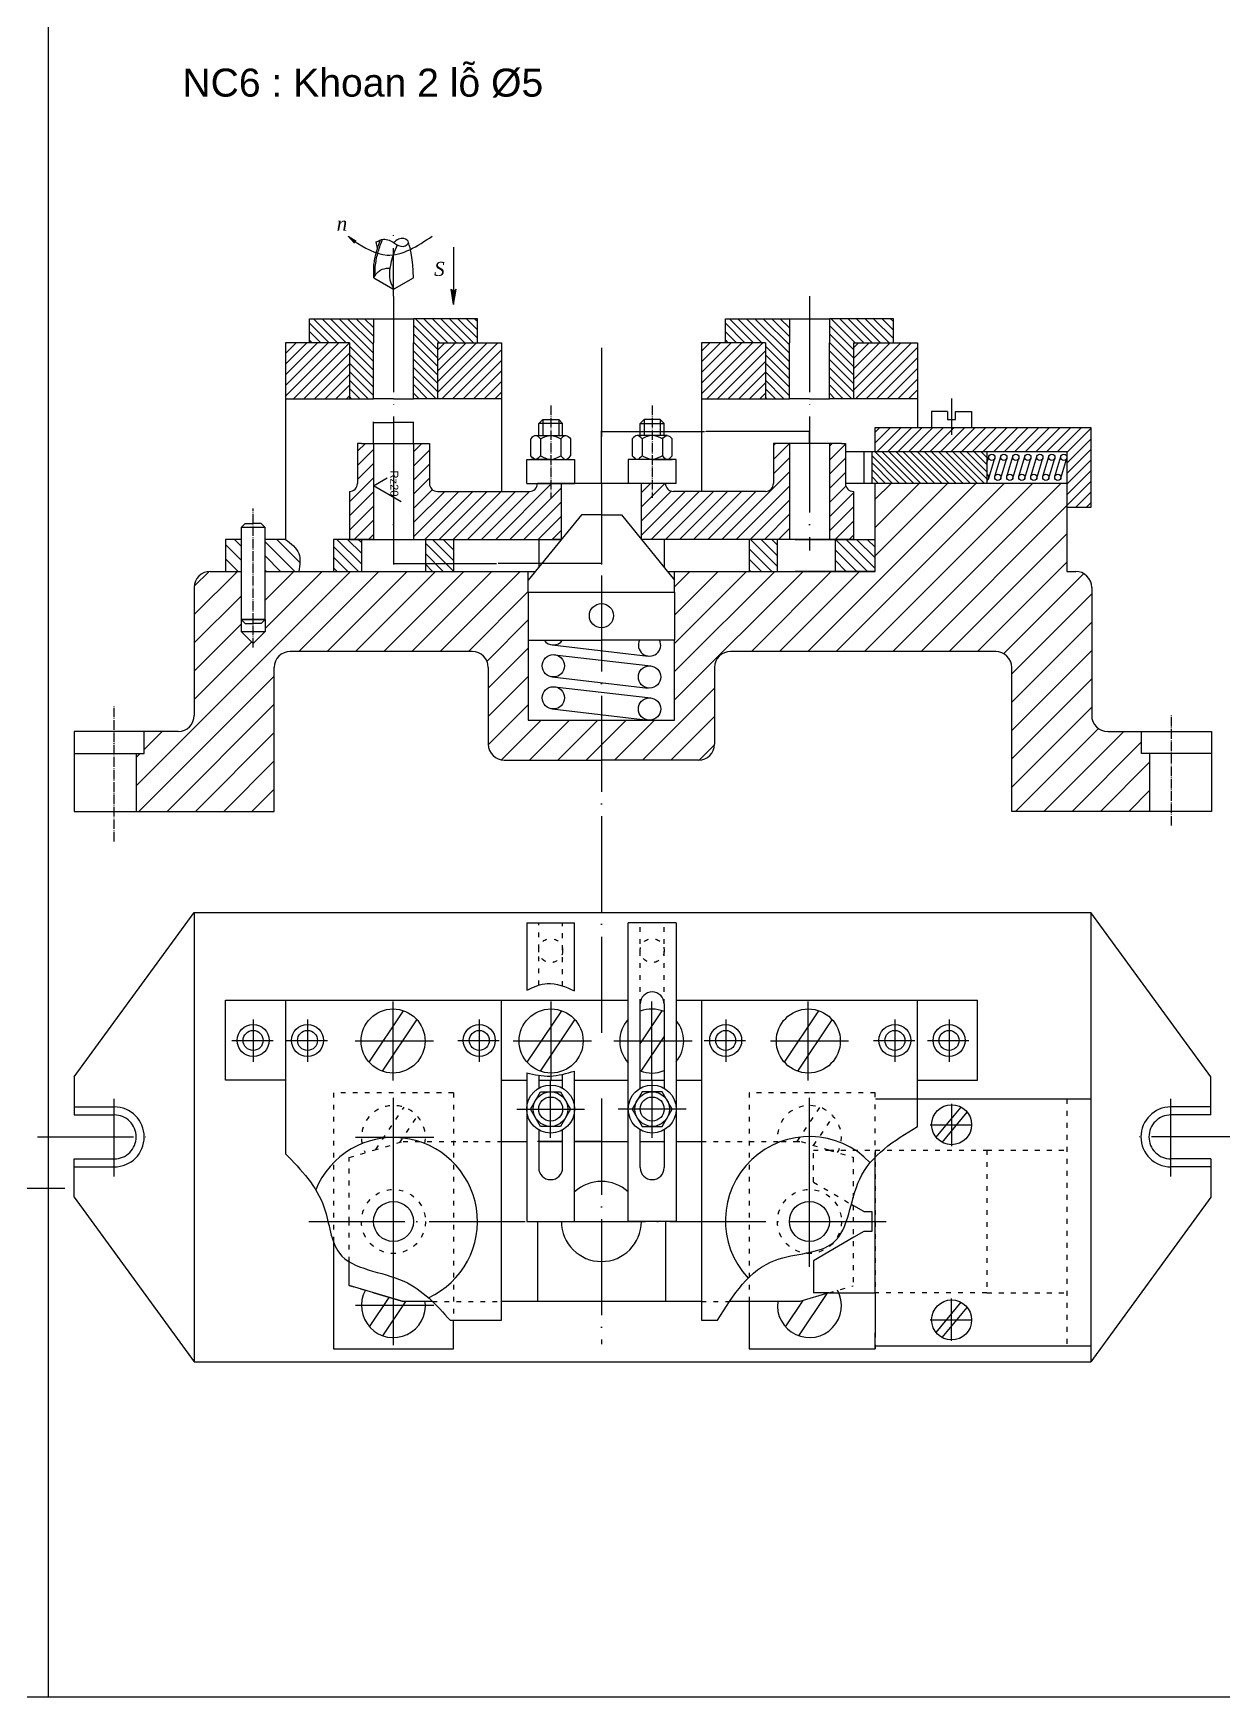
# Model space of a CAD drawing. Header units: inches. Extents: x 12 to 1202, y 8 to 849.
# Drawn here: x 306.8 to 604.4, y 7.8 to 423.6 of the extents above; entities that cross this region are included whole.
import ezdxf

# ---------------------------------------------------------------- set-up
doc = ezdxf.new("R2010")
doc.units = ezdxf.units.IN
doc.header["$MEASUREMENT"] = 0
doc.linetypes.add('ACAD_ISO03W100', pattern=[30, 12, -18])
doc.linetypes.add('ACAD_ISO04W100', pattern=[30, 24, -3, 0, -3])
for name, color, linetype in [('duong tam', 1, 'ACAD_ISO04W100'), ('gach VL', 4, 'Continuous'), ('kich thuoc', 3, 'Continuous'), ('net khuat', 2, 'ACAD_ISO03W100'), ('net manh', 5, 'Continuous')]:
    doc.layers.add(name, color=color, linetype=linetype)
doc.layers.add('net dam', color=7, linetype='Continuous', lineweight=30)
doc.styles.get("Standard").update_dxf_attribs({"font": 'arial.ttf'})
doc.dimstyles.get("Standard").update_dxf_attribs({"dimtxt": 0.18, "dimasz": 0.18, "dimexe": 0.18, "dimexo": 0.0625, "dimgap": 0.09, "dimtad": 0, "dimtih": 1, "dimtoh": 1, "dimdec": 4, "dimzin": 0, "dimdsep": 46, "dimtxsty": 'Standard', "dimcen": 0.09, "dimadec": 0, "dimazin": 0, "dimtfac": 1, "dimtdec": 4, "dimtofl": 0, "dimtmove": 0, "dimatfit": 3, "dimfxl": 1, "dimtolj": 1, "dimtzin": 0, "dimarcsym": 0})
pattern_1 = [(45, (-11890.9333, -1289.4559), (-1.32582521, 1.32582521), [])]

# ---------------------------------------------------------------- blocks, each defined once
blk = doc.blocks.new('*D25')
at = {"layer": 'Defpoints', "color": 0, "ltscale": 0.1, "transparency": 16777216}
for p in [(401.84, 326.3), (391.84, 321.07), (401.84, 321.07)]:
    blk.add_point(p, dxfattribs=at)
at = {"layer": 'kich thuoc', "color": 0, "lineweight": -2, "ltscale": 0.1, "transparency": 16777216}
for p, q in [((391.84, 321.13), (391.84, 326.48)), ((392.02, 326.3), (396.69, 326.3)), ((401.66, 326.3), (396.99, 326.3)), ((401.84, 321.13), (401.84, 326.48))]:
    blk.add_line(p, q, dxfattribs=at)
at = {"layer": 'kich thuoc', "color": 0, "ltscale": 0.1, "transparency": 16777216}
for points in [[(392.02, 326.33), (392.02, 326.27), (391.84, 326.3)], [(401.66, 326.33), (401.66, 326.27), (401.84, 326.3)]]:
    blk.add_solid(points, dxfattribs=at)
at = {"layer": 'kich thuoc', "color": 0, "ltscale": 0.1, "transparency": 16777216, "insert": (396.84, 326.3), "char_height": 0.18, "attachment_point": 5}
blk.add_mtext('\\A1;5', dxfattribs=at)
blk = doc.blocks.new('*D28')
at = {"layer": 'Defpoints', "color": 0, "ltscale": 0.1, "transparency": 16777216}
for p in [(396.84, 321.07), (448.84, 311.07), (448.84, 291.01)]:
    blk.add_point(p, dxfattribs=at)
at = {"layer": 'kich thuoc', "color": 0, "lineweight": -2, "ltscale": 0.1, "transparency": 16777216}
for p, q in [((396.84, 321), (396.84, 290.83)), ((448.84, 311), (448.84, 290.83)), ((397.02, 291.01), (422.62, 291.01)), ((448.66, 291.01), (423.06, 291.01))]:
    blk.add_line(p, q, dxfattribs=at)
at = {"layer": 'kich thuoc', "color": 0, "ltscale": 0.1, "transparency": 16777216}
for points in [[(397.02, 291.04), (397.02, 290.98), (396.84, 291.01)], [(448.66, 291.04), (448.66, 290.98), (448.84, 291.01)]]:
    blk.add_solid(points, dxfattribs=at)
at = {"layer": 'kich thuoc', "color": 0, "ltscale": 0.1, "transparency": 16777216, "insert": (422.84, 291.01), "char_height": 0.18, "attachment_point": 5}
blk.add_mtext('\\A1;26', dxfattribs=at)
blk = doc.blocks.new('*D29')
at = {"layer": 'Defpoints', "color": 0, "ltscale": 0.1, "transparency": 16777216}
for p in [(500.84, 324.04), (500.84, 321.07), (448.84, 311.07)]:
    blk.add_point(p, dxfattribs=at)
at = {"layer": 'kich thuoc', "color": 0, "lineweight": -2, "ltscale": 0.1, "transparency": 16777216}
for p, q in [((448.84, 311.13), (448.84, 324.22)), ((449.02, 324.04), (474.62, 324.04)), ((500.66, 324.04), (475.06, 324.04)), ((500.84, 321.13), (500.84, 324.22))]:
    blk.add_line(p, q, dxfattribs=at)
at = {"layer": 'kich thuoc', "color": 0, "ltscale": 0.1, "transparency": 16777216}
for points in [[(449.02, 324.07), (449.02, 324.01), (448.84, 324.04)], [(500.66, 324.07), (500.66, 324.01), (500.84, 324.04)]]:
    blk.add_solid(points, dxfattribs=at)
at = {"layer": 'kich thuoc', "color": 0, "ltscale": 0.1, "transparency": 16777216, "insert": (474.84, 324.04), "char_height": 0.18, "attachment_point": 5}
blk.add_mtext('\\A1;26', dxfattribs=at)

msp = doc.modelspace()

# ---------------------------------------------------------------- hatches: boundary and pattern name
at = {"layer": 'gach VL', "ltscale": 0.1}
h = msp.add_hatch(dxfattribs=at)
h.set_pattern_fill('ANSI31', color=256, scale=12, angle=90)
h.set_pattern_definition([(135, (-11890.9333, -1289.4559), (-1.06066017, -1.06066017), [])])
h.paths.add_polyline_path([(391.84396, 352.21917), (375.84396, 352.21917), (375.84396, 346.21917), (385.84396, 346.21917), (385.84396, 332.21917), (391.84396, 332.21917), (391.84396, 346.21917)])
h.paths.add_polyline_path([(407.84396, 346.21917), (417.84396, 346.21917), (417.84396, 352.21917), (401.84396, 352.21917), (401.84396, 346.21917), (401.84396, 332.21917), (407.84396, 332.21917)])
h.paths.add_polyline_path([(495.84396, 352.21917), (479.84396, 352.21917), (479.84396, 346.21917), (483.84396, 346.21917), (489.84396, 346.21917), (489.84396, 332.21917), (495.84396, 332.21917), (495.84396, 346.21917)])
h.paths.add_polyline_path([(521.84396, 352.21917), (505.84396, 352.21917), (505.84396, 346.21917), (505.84396, 332.21917), (511.84396, 332.21917), (511.84396, 346.21917), (521.84396, 346.21917)])
h = msp.add_hatch(dxfattribs=at)
h.set_pattern_fill('ANSI31', color=256, scale=15)
h.set_pattern_definition(pattern_1)
h.paths.add_polyline_path([(385.84396, 346.21917), (369.84396, 346.21917), (369.84396, 332.21917), (385.84396, 332.21917)])
h.paths.add_polyline_path([(423.84396, 332.21917), (423.84396, 346.21917), (407.84396, 346.21917), (407.84396, 332.21917)])
h.paths.add_polyline_path([(473.84396, 346.21917), (473.84396, 332.21917), (489.84396, 332.21917), (489.84396, 346.21917)])
h.paths.add_polyline_path([(527.84396, 346.21917), (511.84396, 346.21917), (511.84396, 332.21917), (527.84396, 332.21917)])
h = msp.add_hatch(dxfattribs=at)
h.set_pattern_fill('ANSI31', color=256, scale=15)
h.set_pattern_definition(pattern_1)
h.paths.add_polyline_path([(571.22691, 325.06524), (565.22691, 325.06524), (517.27891, 325.06524), (517.27891, 319.06524), (545.22691, 319.06524), (565.22691, 319.06524), (565.22691, 311.06524), (565.22691, 305.06524), (571.22691, 305.06524)])
h = msp.add_hatch(dxfattribs=at)
h.set_pattern_fill('ANSI31', color=256, scale=20)
h.set_pattern_definition([(45, (-11890.9333, -1289.4559), (-1.76776695, 1.76776695), [])])
h.paths.add_polyline_path([(391.84396, 321.06524), (388.84396, 321.06524), (387.84396, 321.06524), (387.84396, 311.06524, -0.414213562), (385.84396, 309.06524), (385.84396, 297.06524), (388.84396, 297.06524), (391.84396, 297.06524)])
h.paths.add_polyline_path([(438.84396, 311.06524), (432.84396, 311.06524, -0.414213562), (430.84396, 309.06524), (425.77945, 309.06524), (407.84396, 309.06524, -0.414213562), (405.84396, 311.06524), (405.84396, 321.06524), (404.84396, 321.06524), (401.84396, 321.06524), (401.84396, 297.06524), (438.84396, 297.06524)])
h.paths.add_polyline_path([(495.84396, 321.06524), (492.84396, 321.06524), (491.84396, 321.06524), (491.84396, 311.06524, -0.414213562), (489.84396, 309.06524), (471.90846, 309.06524), (466.84396, 309.06524, -0.414213562), (464.84396, 311.06524), (458.84396, 311.06524), (458.84396, 297.06524), (460.84396, 297.06524), (471.90846, 297.06524), (495.84396, 297.06524)])
h.paths.add_polyline_path([(511.84396, 309.06524, -0.414213562), (509.84396, 311.06524), (509.84396, 321.06524), (508.84396, 321.06524), (505.84396, 321.06524), (505.84396, 297.06524), (511.84396, 297.06524)])
h = msp.add_hatch(dxfattribs=at)
h.set_pattern_fill('ANSI31', color=256, scale=10, angle=90)
h.set_pattern_definition([(135, (-11890.9333, -1289.4559), (-0.88388348, -0.88388348), [])])
h.paths.add_polyline_path([(545.22691, 319.06524), (516.41033, 319.06524), (516.41033, 311.06524), (545.22691, 311.06524)])
h = msp.add_hatch(dxfattribs=at)
h.set_pattern_fill('ANSI31', color=256, scale=40)
h.set_pattern_definition([(45, (-11890.9333, -1289.456), (-3.535534, 3.535534), [])])
edge = h.paths.add_edge_path()
edge.add_arc((567.41633, 285.06524), 4, 0, 90)
edge.add_line((567.41633, 289.06524), (565.22691, 289.06524))
edge.add_line((565.22691, 289.06524), (565.22691, 311.06524))
edge.add_line((565.22691, 311.06524), (545.22691, 311.06524))
edge.add_line((545.22691, 311.06524), (517.27891, 311.06524))
edge.add_line((517.27891, 311.06524), (517.27891, 289.06524))
edge.add_line((517.27891, 289.06524), (467.12918, 289.06524))
edge.add_line((467.12918, 289.06524), (467.12918, 283.88571))
edge.add_line((467.12918, 283.88571), (467.12918, 271.88571))
edge.add_line((467.12918, 271.88571), (467.12918, 251.88571))
edge.add_line((467.12918, 251.88571), (448.84396, 251.88571))
edge.add_line((448.84396, 251.88571), (448.84396, 241.88571))
edge.add_line((448.84396, 241.88571), (473.12918, 241.88571))
edge.add_arc((473.12918, 245.88571), 4, 270, 360)
edge.add_line((477.12918, 245.88571), (477.12918, 251.88571))
edge.add_line((477.12918, 251.88571), (477.12918, 265.06524))
edge.add_arc((481.12918, 265.06524), 4, 90, 180, ccw=False)
edge.add_line((481.12918, 269.06524), (547.41633, 269.06524))
edge.add_arc((547.41633, 265.06524), 4, 0, 90, ccw=False)
edge.add_line((551.41633, 265.06524), (551.41633, 229.06524))
edge.add_line((551.41633, 229.06524), (585.91633, 229.06524))
edge.add_line((585.91633, 229.06524), (585.91633, 243.56524))
edge.add_line((585.91633, 243.56524), (583.91633, 243.56524))
edge.add_line((583.91633, 243.56524), (583.91633, 249.06524))
edge.add_line((583.91633, 249.06524), (575.41633, 249.06524))
edge.add_arc((575.41633, 253.06524), 4, 180, 270, ccw=False)
edge.add_line((571.41633, 253.06524), (571.41633, 285.06524))
edge = h.paths.add_edge_path()
edge.add_line((361.7521, 271.02054), (358.7521, 274.02054))
edge.add_line((358.7521, 274.02054), (358.7521, 289.06524))
edge.add_line((358.7521, 289.06524), (351.03338, 289.06524))
edge.add_arc((351.03338, 285.06524), 4, 90, 180)
edge.add_line((347.03338, 285.06524), (347.03338, 253.06524))
edge.add_arc((343.03338, 253.06524), 4, -90, 0, ccw=False)
edge.add_line((343.03338, 249.06524), (334.53338, 249.06524))
edge.add_line((334.53338, 249.06524), (334.53338, 243.56524))
edge.add_line((334.53338, 243.56524), (332.53338, 243.56524))
edge.add_line((332.53338, 243.56524), (332.53338, 229.06524))
edge.add_line((332.53338, 229.06524), (367.03338, 229.06524))
edge.add_line((367.03338, 229.06524), (367.03338, 265.06524))
edge.add_arc((371.03338, 265.06524), 4, 90, 180, ccw=False)
edge.add_line((371.03338, 269.06524), (416.55873, 269.06524))
edge.add_arc((416.55873, 265.06524), 4, 0, 90, ccw=False)
edge.add_line((420.55873, 265.06524), (420.55873, 251.88571))
edge.add_line((420.55873, 251.88571), (420.55873, 245.88571))
edge.add_arc((424.55873, 245.88571), 4, 180, 270)
edge.add_line((424.55873, 241.88571), (448.84396, 241.88571))
edge.add_line((448.84396, 241.88571), (448.84396, 251.88571))
edge.add_line((448.84396, 251.88571), (430.55873, 251.88571))
edge.add_line((430.55873, 251.88571), (430.55873, 271.88571))
edge.add_line((430.55873, 271.88571), (430.55873, 283.88571))
edge.add_line((430.55873, 283.88571), (430.55873, 289.06524))
edge.add_line((430.55873, 289.06524), (364.7521, 289.06524))
edge.add_line((364.7521, 289.06524), (364.7521, 274.02054))
edge.add_line((364.7521, 274.02054), (361.7521, 271.02054))
h = msp.add_hatch(dxfattribs=at)
h.set_pattern_fill('ANSI31', color=256, scale=20, angle=90)
h.set_pattern_definition([(135, (-11890.9333, -1289.4559), (-1.76776695, -1.76776695), [])])
h.paths.add_polyline_path([(358.7521, 297.06524), (354.84396, 297.06524), (354.84396, 289.06524), (358.7521, 289.06524)])
edge = h.paths.add_edge_path()
edge.add_spline(control_points=[(373.17138, 289.06524), (373.41752, 290.65573), (373.93002, 293.96725), (371.24131, 296.00579), (369.84396, 297.06524)], knot_values=[0, 0, 0, 0, 4.477797918, 9.323171435, 9.323171435, 9.323171435, 9.323171435], degree=3, periodic=0)
edge.add_line((369.84396, 297.06524), (364.7521, 297.06524))
edge.add_line((364.7521, 297.06524), (364.7521, 289.06524))
edge.add_line((364.7521, 289.06524), (373.17138, 289.06524))
h = msp.add_hatch(dxfattribs=at)
h.set_pattern_fill('ANSI31', color=256, scale=15, angle=90)
h.set_pattern_definition([(135, (-11890.9333, -1289.4559), (-1.32582521, -1.32582521), [])])
h.paths.add_polyline_path([(388.84396, 297.06524), (381.84396, 297.06524), (381.84396, 289.06524), (388.84396, 289.06524)])
h.paths.add_polyline_path([(411.84396, 297.06524), (404.84396, 297.06524), (404.84396, 289.06524), (411.84396, 289.06524)])
h.paths.add_polyline_path([(492.81484, 297.06524), (485.81484, 297.06524), (485.81484, 289.06524), (492.81484, 289.06524)])
h.paths.add_polyline_path([(517.27891, 297.06524), (507.27891, 297.06524), (507.27891, 289.06524), (517.27891, 289.06524)])
at = {"layer": 'net dam'}
h = msp.add_hatch(color=256, dxfattribs=at)
h.paths.add_polyline_path([(385.53241, 372.86542), (385.68974, 372.68431, 0.066389617), (386.96535, 371.60113), (387.51715, 371.64799)])
h.paths.add_polyline_path([(385.68974, 372.68431), (387.06298, 371.10354), (386.96535, 371.60113, -0.066389617)])
h = msp.add_hatch(color=256, dxfattribs=at)
h.paths.add_polyline_path([(411.89457, 358.86866), (412.52284, 359.58415), (411.89457, 355.81843)])
h.paths.add_polyline_path([(411.89457, 355.81843), (411.26629, 359.58415), (411.89457, 358.86866)])

# ---------------------------------------------------------------- linework, layer by layer
at = {"layer": 'duong tam', "ltscale": 0.5}
msp.add_line((396.84396, 357.87472), (396.84396, 373.10345), dxfattribs=at)
at = {"layer": 'duong tam'}
for p, q in [((396.84396, 357.87472), (396.84396, 330.18891)), ((500.84396, 357.87472), (500.84396, 330.18891)), ((448.84396, 344.96841), (448.84396, 322.76055)), ((536.33622, 332.25784), (536.33622, 323.17439)), ((396.84396, 327.75238), (396.84396, 294.31518)), ((500.84396, 327.75238), (500.84396, 294.31518)), ((448.84396, 288.06254), (448.84396, 173.0662)), ((396.74227, 161.81852), (396.74227, 181.59615)), ((436.26007, 161.81852), (436.26007, 181.59615)), ((461.4076, 161.80015), (461.4076, 181.57778)), ((500.57249, 161.81852), (500.57249, 181.59615)), ((361.7521, 177.0303), (361.7521, 166.4727)), ((375.35551, 177.0303), (375.35551, 166.4727)), ((418.30594, 177.0303), (418.30594, 166.4727)), ((479.90411, 177.0303), (479.90411, 166.4727)), ((522.21736, 177.0303), (522.21736, 166.4727)), ((535.75757, 177.0303), (535.75757, 166.4727)), ((356.40279, 171.83553), (366.73367, 171.83553)), ((370.0062, 171.83553), (380.33709, 171.83553)), ((406.82127, 171.68896), (387.24937, 171.68896)), ((412.95663, 171.83553), (423.28751, 171.83553)), ((446.33906, 171.68896), (426.76717, 171.68896)), ((471.48659, 171.67059), (451.91469, 171.67059)), ((474.55479, 171.83553), (484.88568, 171.83553)), ((510.65148, 171.68896), (491.07959, 171.68896)), ((516.86805, 171.83553), (527.19893, 171.83553)), ((530.40825, 171.83553), (540.73914, 171.83553)), ((436.13131, 147.50685), (436.13131, 161.63311)), ((461.5566, 147.50685), (461.5566, 161.63311)), ((327.02463, 137.82035), (327.02463, 157.21872)), ((396.84396, 137.69172), (396.84396, 157.46936)), ((427.66511, 154.68511), (444.63238, 154.68511)), ((448.84396, 157.27785), (448.84396, 95.88323)), ((470.0228, 154.68511), (453.05554, 154.68511)), ((500.84396, 137.69172), (500.84396, 157.46936)), ((536.40127, 155.96434), (536.40127, 145.40674)), ((591.23566, 137.82035), (591.23566, 157.21872)), ((531.05195, 150.76957), (541.38284, 150.76957)), ((307.86882, 147.71285), (337.66464, 147.71285)), ((406.92295, 147.56217), (387.35105, 147.56217)), ((610.39147, 147.71285), (580.59565, 147.71285)), ((396.84396, 115.23656), (396.84396, 138.34321)), ((500.84396, 115.23656), (500.84396, 138.34321)), ((314.66703, 134.85098), (284.87121, 134.85098)), ((375.65962, 126.58054), (520.63925, 126.58054)), ((396.84396, 95.69172), (396.84396, 115.46936)), ((406.92295, 105.56217), (387.35105, 105.56217)), ((536.40127, 96.77804), (536.40127, 107.33565)), ((531.05195, 101.97282), (541.38284, 101.97282))]:
    msp.add_line(p, q, dxfattribs=at)
at = {"layer": 'duong tam', "ltscale": 0.1}
for p, q in [((436.14874, 330.51637), (436.14874, 307.43208)), ((461.53917, 330.51637), (461.53917, 307.43208)), ((361.7521, 270.02232), (361.7521, 304.81363)), ((327.03338, 221.59257), (327.03338, 255.55392)), ((591.41633, 225.51811), (591.41633, 253.37529))]:
    msp.add_line(p, q, dxfattribs=at)
at = {"layer": 'gach VL', "ltscale": 0.1}
msp.add_spline([(369.84396, 297.06524), (373.17138, 293.54304), (373.17138, 289.06524)], degree=3, dxfattribs=at)
at = {"layer": 'kich thuoc'}
for p, q in [((391.84396, 310.43236), (395.30806, 312.43236)), ((398.77216, 306.43236), (391.84396, 310.43236))]:
    msp.add_line(p, q, dxfattribs=at)
at = {"layer": 'net dam'}
for p, q in [((310.49895, 848.7895), (310.49895, 7.7895)), ((385.53241, 372.86542), (387.51715, 371.64799)), ((387.06298, 371.10354), (385.53241, 372.86542)), ((411.89457, 370.12818), (411.89457, 355.81843)), ((391.90665, 362.42849), (396.69978, 359.68472)), ((396.98813, 359.68472), (401.81857, 362.44619)), ((411.89457, 355.81843), (411.26629, 359.58415)), ((411.26629, 359.58415), (411.89457, 358.86866)), ((411.89457, 355.81843), (412.52284, 359.58415)), ((412.52284, 359.58415), (411.89457, 358.86866)), ((375.84396, 346.21917), (375.84396, 352.21917)), ((375.84396, 352.21917), (391.84396, 352.21917)), ((391.84396, 352.21917), (391.84396, 346.21917)), ((391.84396, 352.21917), (401.84396, 352.21917)), ((417.84396, 352.21917), (401.84396, 352.21917)), ((401.84396, 352.21917), (401.84396, 346.21917)), ((417.84396, 346.21917), (417.84396, 352.21917)), ((479.84396, 346.21917), (479.84396, 352.21917)), ((479.84396, 352.21917), (495.84396, 352.21917)), ((495.84396, 352.21917), (495.84396, 346.21917)), ((495.84396, 352.21917), (505.84396, 352.21917)), ((521.84396, 352.21917), (505.84396, 352.21917)), ((505.84396, 352.21917), (505.84396, 346.21917)), ((521.84396, 346.21917), (521.84396, 352.21917)), ((385.84396, 346.21917), (369.84396, 346.21917)), ((369.84396, 346.21917), (369.84396, 332.21917)), ((379.84396, 346.21917), (375.84396, 346.21917)), ((385.84396, 346.21917), (385.84396, 332.21917)), ((391.84396, 332.21917), (391.84396, 346.21917)), ((401.84396, 332.21917), (401.84396, 346.21917)), ((407.84396, 346.21917), (407.84396, 332.21917)), ((407.84396, 346.21917), (423.84396, 346.21917)), ((413.84396, 346.21917), (417.84396, 346.21917)), ((423.84396, 346.21917), (423.84396, 332.21917)), ((489.84396, 346.21917), (473.84396, 346.21917)), ((473.84396, 346.21917), (473.84396, 332.21917)), ((483.84396, 346.21917), (479.84396, 346.21917)), ((489.84396, 346.21917), (489.84396, 332.21917)), ((495.84396, 332.21917), (495.84396, 346.21917)), ((505.84396, 332.21917), (505.84396, 346.21917)), ((511.84396, 346.21917), (511.84396, 332.21917)), ((511.84396, 346.21917), (527.84396, 346.21917)), ((517.84396, 346.21917), (521.84396, 346.21917)), ((527.84396, 346.21917), (527.84396, 332.21917)), ((369.84396, 332.21917), (385.84396, 332.21917)), ((369.84396, 332.21917), (369.84396, 297.06524)), ((385.84396, 332.21917), (391.84396, 332.21917)), ((396.84396, 332.21917), (391.84396, 332.21917)), ((396.84396, 332.21917), (401.84396, 332.21917)), ((407.84396, 332.21917), (401.84396, 332.21917)), ((423.84396, 332.21917), (407.84396, 332.21917)), ((423.84396, 332.21917), (423.84396, 309.06524)), ((473.84396, 332.21917), (489.84396, 332.21917)), ((473.84396, 332.21917), (473.84396, 309.06524)), ((489.84396, 332.21917), (495.84396, 332.21917)), ((500.84396, 332.21917), (495.84396, 332.21917)), ((500.84396, 332.21917), (505.84396, 332.21917)), ((511.84396, 332.21917), (505.84396, 332.21917)), ((527.84396, 332.21917), (511.84396, 332.21917)), ((527.84396, 332.21917), (527.84396, 325.06524)), ((535.33622, 329.06524), (531.33622, 329.06524)), ((531.33622, 329.06524), (531.33622, 325.06524)), ((535.33622, 329.06524), (535.33622, 327.06524)), ((537.33622, 329.06524), (541.33622, 329.06524)), ((537.33622, 327.06524), (537.33622, 329.06524)), ((541.33622, 329.06524), (541.33622, 325.06524)), ((434.14874, 326.99692), (433.14874, 325.99692)), ((439.14874, 325.99692), (433.14874, 325.99692)), ((433.14874, 323.06524), (433.14874, 325.99692)), ((434.14874, 326.99692), (438.14874, 326.99692)), ((438.14874, 326.99692), (439.14874, 325.99692)), ((439.14874, 323.06524), (439.14874, 325.99692)), ((459.53917, 326.99692), (458.53917, 325.99692)), ((458.53917, 323.06524), (458.53917, 325.99692)), ((458.53917, 325.99692), (464.53917, 325.99692)), ((463.53917, 326.99692), (459.53917, 326.99692)), ((463.53917, 326.99692), (464.53917, 325.99692)), ((464.53917, 323.06524), (464.53917, 325.99692)), ((517.27891, 319.06524), (517.27891, 325.06524)), ((517.27891, 325.06524), (565.22691, 325.06524)), ((535.33622, 327.06524), (537.33622, 327.06524)), ((565.22691, 325.06524), (571.22691, 325.06524)), ((571.22691, 325.06524), (571.22691, 305.06524)), ((387.84396, 321.06524), (387.84396, 311.06524)), ((388.84396, 321.06524), (387.84396, 321.06524)), ((388.84396, 321.06524), (404.84396, 321.06524)), ((391.84396, 321.06524), (391.84396, 297.06524)), ((401.84396, 321.06524), (401.84396, 297.06524)), ((404.84396, 321.06524), (405.84396, 321.06524)), ((405.84396, 321.06524), (405.84396, 311.06524)), ((431.14874, 317.95648), (431.14874, 322.17401)), ((432.37311, 323.06524), (439.92437, 323.06524)), ((433.59748, 322.17401), (433.59748, 317.95648)), ((438.7, 323.06524), (439.92437, 323.06524)), ((438.7, 322.17401), (438.7, 317.95648)), ((441.14874, 322.17401), (441.14874, 317.95648)), ((456.53917, 322.17401), (456.53917, 317.95648)), ((465.3148, 323.06524), (457.76354, 323.06524)), ((458.98791, 323.06524), (457.76354, 323.06524)), ((458.98791, 322.17401), (458.98791, 317.95648)), ((464.09043, 322.17401), (464.09043, 317.95648)), ((466.53917, 317.95648), (466.53917, 322.17401)), ((491.84396, 321.06524), (491.84396, 311.06524)), ((492.84396, 321.06524), (491.84396, 321.06524)), ((508.84396, 321.06524), (492.84396, 321.06524)), ((495.84396, 321.06524), (495.84396, 297.06524)), ((505.84396, 321.06524), (505.84396, 297.06524)), ((508.84396, 321.06524), (509.84396, 321.06524)), ((509.84396, 321.06524), (509.84396, 311.06524)), ((430.14874, 311.06524), (430.14874, 317.06524)), ((430.14874, 317.06524), (442.14874, 317.06524)), ((436.14874, 317.06524), (431.14874, 317.06524)), ((442.14874, 317.06524), (442.14874, 311.06524)), ((467.53917, 317.06524), (455.53917, 317.06524)), ((455.53917, 317.06524), (455.53917, 311.06524)), ((461.53917, 317.06524), (466.53917, 317.06524)), ((467.53917, 311.06524), (467.53917, 317.06524)), ((509.84396, 319.06524), (545.22691, 319.06524)), ((514.41033, 319.06524), (514.41033, 311.06524)), ((516.41033, 319.06524), (516.41033, 311.06524)), ((545.22691, 319.06524), (545.22691, 311.06524)), ((545.22691, 319.06524), (565.22691, 319.06524)), ((545.22691, 316.21148), (545.70026, 317.78931)), ((545.69402, 312.34118), (547.19402, 317.34118)), ((547.20026, 312.78931), (548.70026, 317.78931)), ((548.69402, 312.34118), (550.19402, 317.34118)), ((550.20026, 312.78931), (551.70026, 317.78931)), ((551.69402, 312.34118), (553.19402, 317.34118)), ((553.20026, 312.78931), (554.70026, 317.78931)), ((554.69402, 312.34118), (556.19402, 317.34118)), ((556.20026, 312.78931), (557.70026, 317.78931)), ((557.69402, 312.34118), (559.19402, 317.34118)), ((559.20026, 312.78931), (560.70026, 317.78931)), ((560.69402, 312.34118), (562.19402, 317.34118)), ((562.20026, 312.78931), (563.70026, 317.78931)), ((563.69402, 312.34118), (565.19402, 317.34118)), ((565.22691, 319.06524), (565.22691, 311.06524)), ((385.84396, 309.06524), (385.84396, 297.06524)), ((407.84396, 309.06524), (425.77945, 309.06524)), ((425.77945, 309.06524), (430.84396, 309.06524)), ((464.84396, 311.06524), (432.84396, 311.06524)), ((438.84396, 297.06524), (438.84396, 311.06524)), ((458.84396, 297.06524), (458.84396, 311.06524)), ((471.90846, 309.06524), (466.84396, 309.06524)), ((489.84396, 309.06524), (471.90846, 309.06524)), ((545.22691, 311.06524), (509.84396, 311.06524)), ((511.84396, 309.06524), (511.84396, 297.06524)), ((517.27891, 289.06524), (517.27891, 311.06524)), ((565.22691, 311.06524), (545.22691, 311.06524)), ((565.22691, 311.06524), (565.22691, 289.06524)), ((571.22691, 305.06524), (565.22691, 305.06524)), ((443.84396, 303.20843), (430.55873, 286.88571)), ((448.84396, 303.20843), (443.84396, 303.20843)), ((448.84396, 303.20843), (453.84396, 303.20843)), ((453.84396, 303.20843), (467.12918, 286.88571)), ((358.7521, 297.06524), (354.84396, 297.06524)), ((354.84396, 297.06524), (354.84396, 289.06524)), ((369.84396, 297.06524), (364.7521, 297.06524)), ((385.84396, 297.06524), (381.84396, 297.06524)), ((388.84396, 297.06524), (381.84396, 297.06524)), ((381.84396, 297.06524), (381.84396, 289.06524)), ((385.84396, 297.06524), (438.84396, 297.06524)), ((391.84396, 297.06524), (388.84396, 297.06524)), ((388.84396, 297.06524), (388.84396, 289.06524)), ((404.84396, 297.06524), (404.84396, 289.06524)), ((411.84396, 297.06524), (411.84396, 289.06524)), ((438.84396, 297.06524), (436.84396, 297.06524)), ((460.84396, 297.06524), (458.84396, 297.06524)), ((471.90846, 297.06524), (460.84396, 297.06524)), ((511.84396, 297.06524), (471.90846, 297.06524)), ((485.81484, 297.06524), (485.81484, 289.06524)), ((492.81484, 297.06524), (492.81484, 289.06524)), ((497.27891, 297.06524), (517.27891, 297.06524)), ((507.27891, 297.06524), (507.27891, 289.06524)), ((351.03338, 289.06524), (358.7521, 289.06524)), ((352.461, 289.06524), (358.7521, 289.06524)), ((364.7521, 289.06524), (382.461, 289.06524)), ((364.7521, 289.06524), (432.33267, 289.06524)), ((382.461, 289.06524), (402.461, 289.06524)), ((402.461, 289.06524), (432.33267, 289.06524)), ((430.55873, 283.88571), (430.55873, 289.06524)), ((465.35524, 289.06524), (497.27891, 289.06524)), ((465.35524, 289.06524), (517.27891, 289.06524)), ((467.12918, 283.88571), (467.12918, 289.06524)), ((517.27891, 289.06524), (497.27891, 289.06524)), ((565.22691, 289.06524), (567.41633, 289.06524)), ((347.03338, 285.06524), (347.03338, 253.06524)), ((430.55873, 283.88571), (430.55873, 271.88571)), ((430.55873, 283.88571), (467.12918, 283.88571)), ((467.12918, 283.88571), (467.12918, 271.88571)), ((571.41633, 285.06524), (571.41633, 253.06524)), ((430.55873, 271.88571), (448.84396, 271.88571)), ((430.55873, 271.88571), (430.55873, 251.88571)), ((467.12918, 271.88571), (448.84396, 271.88571)), ((467.12918, 251.88571), (467.12918, 271.88571)), ((416.55873, 269.06524), (371.03338, 269.06524)), ((547.41633, 269.06524), (481.12918, 269.06524)), ((367.03338, 229.06524), (367.03338, 265.06524)), ((420.55873, 265.06524), (420.55873, 251.88571)), ((477.12918, 265.06524), (477.12918, 251.88571)), ((551.41633, 229.06524), (551.41633, 265.06524)), ((420.55873, 251.88571), (420.55873, 245.88571)), ((430.55873, 251.88571), (467.12918, 251.88571)), ((477.12918, 251.88571), (477.12918, 245.88571)), ((343.03338, 249.06524), (317.03338, 249.06524)), ((317.03338, 249.06524), (317.03338, 229.06524)), ((334.53338, 243.56524), (334.53338, 249.06524)), ((575.41633, 249.06524), (601.41633, 249.06524)), ((583.91633, 243.56524), (583.91633, 249.06524)), ((601.41633, 249.06524), (601.41633, 229.06524)), ((317.03338, 243.56524), (327.03338, 243.56524)), ((327.03338, 243.56524), (334.53338, 243.56524)), ((332.53338, 243.56524), (332.53338, 229.06524)), ((424.55873, 241.88571), (448.84396, 241.88571)), ((473.12918, 241.88571), (448.84396, 241.88571)), ((591.41633, 243.56524), (583.91633, 243.56524)), ((585.91633, 243.56524), (585.91633, 229.06524)), ((601.41633, 243.56524), (591.41633, 243.56524)), ((317.03338, 229.06524), (367.03338, 229.06524)), ((601.41633, 229.06524), (551.41633, 229.06524)), ((317.03338, 162.71285), (347.03338, 203.83279)), ((601.22691, 162.71285), (571.22691, 203.83279)), ((430.14874, 201.20667), (430.14874, 184.36506)), ((442.14874, 184.20977), (442.14874, 201.20667)), ((455.53917, 126.58054), (455.53917, 201.20667)), ((467.53917, 201.20667), (467.53917, 126.58054)), ((354.84396, 181.89888), (430.14874, 181.89888)), ((354.84396, 161.89888), (354.84396, 181.89888)), ((369.84396, 181.89888), (369.84396, 161.89888)), ((390.77084, 166.36525), (399.38994, 179.23813)), ((423.84396, 161.89888), (423.84396, 181.89888)), ((430.28864, 166.36525), (438.90774, 179.23813)), ((442.14874, 181.89888), (455.53917, 181.89888)), ((458.53917, 159.88127), (458.53917, 180.94273)), ((458.53917, 170.9813), (464.05527, 179.21975)), ((464.53917, 180.94273), (464.53917, 159.88127)), ((467.53917, 181.89888), (542.84396, 181.89888)), ((473.84396, 181.89888), (473.84396, 161.89888)), ((494.60106, 166.36525), (503.22016, 179.23813)), ((527.84396, 161.89888), (527.84396, 181.89888)), ((542.84396, 161.89888), (542.84396, 181.89888)), ((394.0946, 164.1398), (402.71371, 177.01268)), ((433.6124, 164.1398), (442.2315, 177.01268)), ((497.92482, 164.1398), (506.54393, 177.01268)), ((458.75993, 164.12143), (464.53917, 172.7529)), ((455.43616, 166.34687), (455.53917, 166.50072)), ((317.03338, 162.80945), (317.03338, 153.21285)), ((430.14874, 163.71176), (430.14874, 126.58054)), ((433.14874, 163.13961), (433.14874, 159.88127)), ((439.14874, 159.88127), (439.14874, 163.3722)), ((442.14874, 126.58054), (442.14874, 164.1677)), ((601.22691, 153.21285), (601.22691, 162.71285)), ((369.84396, 161.89888), (354.84396, 161.89888)), ((369.84396, 161.89888), (369.84396, 143.52173)), ((423.84396, 101.89888), (423.84396, 161.89888)), ((423.84396, 161.89888), (430.14874, 161.89888)), ((433.14874, 161.89888), (439.14874, 161.89888)), ((442.14874, 161.89888), (455.53917, 161.89888)), ((458.53917, 161.89888), (464.53917, 161.89888)), ((467.53917, 161.89888), (473.84396, 161.89888)), ((473.84396, 161.89888), (473.84396, 101.89888)), ((527.84396, 150.3331), (527.84396, 161.89888)), ((527.84396, 161.89888), (542.84396, 161.89888)), ((317.03338, 155.21285), (327.03338, 155.21285)), ((517.34396, 157.20939), (551.84396, 157.20939)), ((532.51184, 147.62755), (538.74813, 155.18458)), ((534.05441, 146.35457), (540.2907, 153.9116)), ((551.84396, 157.20939), (571.22691, 157.20939)), ((571.22691, 157.20939), (571.22691, 95.533)), ((601.22691, 155.21285), (591.22691, 155.21285)), ((601.22691, 153.21285), (601.22691, 155.21285)), ((317.03338, 153.21285), (327.03338, 153.21285)), ((601.22691, 153.21285), (591.22691, 153.21285)), ((423.84396, 146.58054), (430.14874, 146.58054)), ((439.14874, 146.58054), (432.84396, 146.58054)), ((433.14874, 149.48896), (433.14874, 140.03403)), ((433.14874, 146.58054), (439.14874, 146.58054)), ((439.14874, 140.03403), (439.14874, 149.48896)), ((442.14874, 146.58054), (455.53917, 146.58054)), ((448.84396, 146.58054), (442.14874, 146.58054)), ((458.53917, 140.03403), (458.53917, 149.48896)), ((458.53917, 146.58054), (464.53917, 146.58054)), ((464.53917, 149.48896), (464.53917, 140.03403)), ((467.53917, 146.58054), (473.84396, 146.58054)), ((317.03338, 132.71285), (317.03338, 142.21285)), ((317.03338, 142.21285), (327.03338, 142.21285)), ((601.22691, 142.21285), (591.22691, 142.21285)), ((601.22691, 142.21285), (601.22691, 132.61624)), ((317.03338, 140.21285), (327.03338, 140.21285)), ((601.22691, 140.21285), (591.22691, 140.21285)), ((317.03338, 132.61624), (317.03338, 133.27894)), ((317.03338, 132.61624), (347.03338, 91.4963)), ((511.32913, 130.87982), (511.93848, 130.52399)), ((514.41033, 129.08054), (511.93848, 130.52399)), ((514.41033, 129.08054), (516.41033, 129.08054)), ((516.41033, 129.08054), (516.41033, 124.08054)), ((601.22691, 132.61624), (571.22691, 91.4963)), ((430.14874, 126.58054), (442.14874, 126.58054)), ((432.84396, 126.58054), (432.84396, 106.58054)), ((467.53917, 126.58054), (455.53917, 126.58054)), ((464.84396, 126.58054), (464.84396, 106.58054)), ((511.93848, 122.63709), (501.84396, 116.74234)), ((514.41033, 124.08054), (511.93848, 122.63709)), ((516.41033, 124.08054), (514.41033, 124.08054)), ((385.74943, 110.58054), (385.74943, 116.53245)), ((501.84396, 116.74234), (501.84396, 108.74234)), ((399.25321, 106.58054), (385.74943, 110.58054)), ((391.95509, 108.74234), (399.25321, 106.58054)), ((505.73282, 108.74234), (498.4347, 106.58054)), ((505.73282, 108.74234), (501.84396, 108.74234)), ((505.73282, 108.74234), (517.27891, 108.74234)), ((517.27891, 108.74234), (517.27891, 102.74234)), ((517.27891, 108.74234), (517.27891, 98.74234)), ((404.77887, 106.58054), (399.25321, 106.58054)), ((406.58648, 106.58054), (399.25321, 106.58054)), ((473.84396, 106.58054), (423.84396, 106.58054)), ((498.4347, 106.58054), (480.86105, 106.58054)), ((532.51184, 98.83079), (538.74813, 106.38782)), ((534.05441, 97.55781), (540.2907, 105.11484)), ((396.79809, 101.89888), (396.84396, 101.89888)), ((411.00675, 101.89888), (423.84396, 101.89888)), ((473.84396, 101.89888), (477.86948, 101.89888)), ((381.84396, 94.73999), (411.84396, 94.73999)), ((517.27891, 95.533), (551.84396, 95.533)), ((551.84396, 95.533), (571.22691, 95.533)), ((310.49895, 7.7895), (1202.24895, 7.7895))]:
    msp.add_line(p, q, dxfattribs=at)
at = {"layer": 'net dam', "ltscale": 0.5}
msp.add_line((396.69978, 359.68472), (396.98813, 359.68472), dxfattribs=at)
at = {"layer": 'net dam', "ltscale": 0.1}
for p, q in [((430.14874, 311.06524), (442.14874, 311.06524)), ((467.53917, 311.06524), (455.53917, 311.06524)), ((359.7521, 301.06524), (358.7521, 300.06524)), ((358.7521, 300.06524), (358.7521, 297.06524)), ((364.7521, 300.06524), (358.7521, 300.06524)), ((359.7521, 301.06524), (361.7521, 301.06524)), ((363.7521, 301.06524), (361.7521, 301.06524)), ((363.7521, 301.06524), (364.7521, 300.06524)), ((364.7521, 277.06524), (364.7521, 300.06524)), ((358.7521, 297.06524), (358.7521, 277.06524)), ((433.14874, 297.06524), (433.14874, 290.0679)), ((464.53917, 297.06524), (464.53917, 290.0679)), ((358.7521, 277.06524), (364.7521, 277.06524)), ((364.7521, 277.06524), (358.7521, 277.06524)), ((358.7521, 277.06524), (359.7521, 276.06524)), ((358.7521, 277.06524), (358.7521, 274.02054)), ((359.7521, 276.06524), (361.7521, 276.06524)), ((363.7521, 276.06524), (361.7521, 276.06524)), ((364.7521, 277.06524), (363.7521, 276.06524)), ((364.7521, 277.06524), (364.7521, 274.02054)), ((361.7521, 271.02054), (358.7521, 274.02054)), ((358.7521, 274.02054), (364.7521, 274.02054)), ((361.7521, 271.02054), (364.7521, 274.02054)), ((436.49635, 270.69382), (460.54882, 267.90428)), ((437.13909, 268.23575), (461.19156, 265.44621)), ((436.49635, 262.69382), (460.54882, 259.90428)), ((437.13909, 260.23575), (461.19156, 257.44621)), ((436.49635, 254.69382), (460.54882, 251.90428)), ((347.03338, 203.83279), (571.22691, 203.83279)), ((347.03338, 203.83279), (347.03338, 91.4963)), ((571.22691, 203.83279), (571.22691, 91.4963)), ((430.14874, 201.20667), (442.14874, 201.20667)), ((467.53917, 201.20667), (455.53917, 201.20667)), ((430.14874, 181.89888), (442.14874, 181.89888)), ((517.27891, 108.74234), (517.27891, 142.64296)), ((381.84396, 121.45636), (381.84396, 94.73999)), ((498.19629, 98.013), (505.29292, 108.61204)), ((390.87252, 100.23845), (395.80315, 107.60249)), ((394.19629, 98.013), (399.93272, 106.58054)), ((485.81484, 106.58054), (485.81484, 94.73999)), ((494.87252, 100.23845), (499.28817, 106.83335)), ((411.84396, 94.73999), (411.84396, 101.89888)), ((517.27891, 94.73999), (517.27891, 98.74234)), ((347.03338, 91.4963), (571.22691, 91.4963)), ((485.81484, 94.73999), (517.27891, 94.73999)), ((13.24895, 7.7895), (310.49895, 7.7895))]:
    msp.add_line(p, q, dxfattribs=at)
at = {"layer": 'net dam'}
for points in [[(441.13131, 154.68511), (438.63131, 150.35499), (433.63131, 150.35499), (431.13131, 154.68511), (433.63131, 159.01524), (438.63131, 159.01524)], [(456.5566, 154.68511), (459.0566, 150.35499), (464.0566, 150.35499), (466.5566, 154.68511), (464.0566, 159.01524), (459.0566, 159.01524)]]:
    msp.add_lwpolyline(points, close=True, dxfattribs=at)
for centre, radius in [((546.44714, 317.56524), 0.77977), ((549.44714, 317.56524), 0.77977), ((552.44714, 317.56524), 0.77977), ((555.44714, 317.56524), 0.77977), ((558.44714, 317.56524), 0.77977), ((561.44714, 317.56524), 0.77977), ((564.44714, 317.56524), 0.77977), ((547.94714, 312.56524), 0.77977), ((550.94714, 312.56524), 0.77977), ((553.94714, 312.56524), 0.77977), ((556.94714, 312.56524), 0.77977), ((559.94714, 312.56524), 0.77977), ((562.94714, 312.56524), 0.77977), ((396.74227, 171.68896), 8), ((436.26007, 171.68896), 8), ((500.57249, 171.68896), 8), ((361.7521, 171.83553), 4), ((375.35551, 171.83553), 4), ((418.30594, 171.83553), 4), ((479.90411, 171.83553), 4), ((522.21736, 171.83553), 4), ((535.75757, 171.83553), 4), ((361.7521, 171.83553), 2.5), ((375.35551, 171.83553), 2.5), ((418.30594, 171.83553), 2.5), ((479.90411, 171.83553), 2.5), ((522.21736, 171.83553), 2.5), ((535.75757, 171.83553), 2.5), ((436.14874, 154.68511), 6), ((436.13131, 154.68511), 4.33013), ((461.53917, 154.68511), 6), ((461.5566, 154.68511), 4.33013), ((436.14874, 154.68511), 3), ((461.53917, 154.68511), 3), ((536.40127, 150.76957), 5), ((396.84396, 126.58054), 5), ((500.84396, 126.58054), 5), ((536.40127, 101.97282), 5)]:
    msp.add_circle(centre, radius, dxfattribs=at)
at = {"layer": 'net dam', "ltscale": 0.1}
for centre, radius in [((448.84396, 277.99218), 3.02356), ((436.81772, 265.46478), 2.78954), ((460.87019, 262.67525), 2.78954), ((436.81772, 257.46478), 2.78954), ((460.87019, 254.67525), 2.78954)]:
    msp.add_circle(centre, radius, dxfattribs=at)
at = {"layer": 'net dam'}
for centre, radius, start, end in [((544.94714, 312.56524), 0.77977, 291.025504, 68.974496), ((385.84396, 311.06524), 2, 270, 0), ((407.84396, 311.06524), 2, 180, 270), ((430.84396, 311.06524), 2, 270, 0), ((466.84396, 311.06524), 2, 180, 270), ((489.84396, 311.06524), 2, 270, 0), ((511.84396, 311.06524), 2, 180, 270), ((351.03338, 285.06524), 4, 90, 180), ((567.41633, 285.06524), 4, 0, 90), ((371.03338, 265.06524), 4, 90, 180), ((416.55873, 265.06524), 4, 0, 90), ((481.12918, 265.06524), 4, 90, 180), ((547.41633, 265.06524), 4, 0, 90), ((343.03338, 253.06524), 4, 270, 0), ((575.41633, 253.06524), 4, 180, 270), ((424.55873, 245.88571), 4, 180, 270), ((473.12918, 245.88571), 4, 270, 360), ((461.53917, 180.94273), 3, 0, 180), ((461.4076, 171.67059), 8, 66.9554676, 111.0113904), ((461.4076, 171.67059), 8, 137.1851329, 222.8148671), ((461.4076, 171.67059), 8, 320.0358478, 39.9641522), ((461.4076, 171.67059), 8, 248.9886096, 293.0445324), ((327.03338, 147.71285), 7.5, 0, 90), ((591.22691, 147.71285), 7.5, 90, 180), ((327.02463, 147.71285), 5.50001, 0, 90.0911632), ((591.23566, 147.71285), 5.50001, 89.9088368, 180), ((327.02463, 147.71285), 5.50001, 269.9088368, 0), ((327.03338, 147.71285), 7.5, 270, 0), ((396.84396, 126.58054), 21, 294.6475912, 157.8448949), ((500.84396, 126.78988), 21, 43.6209709, 223.1669746), ((591.22691, 147.71285), 7.5, 180, 270), ((591.23566, 147.71285), 5.50001, 180, 270.0911632), ((436.14874, 140.03403), 3, 180, 0), ((461.53917, 140.03403), 3, 180, 0), ((448.84396, 126.58054), 10, 47.969863, 132.030137), ((448.84396, 126.58054), 10, 180, 0)]:
    msp.add_arc(centre, radius, start, end, dxfattribs=at)
at = {"layer": 'net dam', "ltscale": 0.1}
for centre, radius, start, end in [((436.81772, 273.46478), 2.78954, 214.4766816, 325.5233184), ((460.87019, 270.67525), 2.78954, 154.2828222, 25.7171778), ((396.84396, 105.56217), 8, 151.5189896, 7.3133949), ((500.84396, 105.56217), 8, 172.6866051, 28.4810104)]:
    msp.add_arc(centre, radius, start, end, dxfattribs=at)
at = {"layer": 'net dam', "linetype": 'Continuous'}
msp.add_spline([(386.79452, 371.71671), (395.27203, 368.12828), (406.55143, 372.86501)], degree=3, dxfattribs=at)
at = {"layer": 'net dam'}
for points, knots in [([(391.90665, 362.42849), (391.90665, 362.93161), (391.90665, 363.41956), (391.90665, 364.40154), (391.87863, 364.893), (391.9774, 365.87745), (392.04641, 366.36255), (392.21503, 367.33032), (392.31527, 367.80919), (392.65966, 369.22988), (392.94742, 370.15558), (393.38938, 371.34782), (393.50077, 371.63327), (393.61665, 371.91669)], [6.118583973, 6.118583973, 6.118583973, 6.118583973, 7.369302063, 7.369302063, 8.72370358, 8.72370358, 10.190022979, 10.190022979, 11.656342378, 11.656342378, 14.588981175, 14.588981175, 15.521282782, 15.521282782, 15.521282782, 15.521282782]), ([(392.24945, 362.97705), (392.24121, 363.12465), (392.23567, 363.27093), (392.21864, 364.05505), (392.25049, 364.66733), (392.36635, 365.83841), (392.44825, 366.3922), (392.65314, 367.49907), (392.7768, 368.04605), (393.2052, 369.66654), (393.56736, 370.7197), (394.03347, 371.8529), (394.07766, 371.95851), (394.12249, 372.06386)], [6.588700603, 6.588700603, 6.588700603, 6.588700603, 6.978888217, 6.978888217, 8.699496706, 8.699496706, 10.420105195, 10.420105195, 12.140713685, 12.140713685, 15.581930663, 15.581930663, 15.936591607, 15.936591607, 15.936591607, 15.936591607]), ([(397.04177, 359.71538), (395.63733, 361.46525), (395.81321, 365.47687), (397.13949, 369.13484), (397.83696, 370.65406)], [1.039027567, 1.039027567, 1.039027567, 1.039027567, 9.502128994, 15.620976561, 15.620976561, 15.620976561, 15.620976561]), ([(391.90665, 362.42849), (392.17454, 362.87675), (392.65863, 363.63957), (393.75109, 364.54783), (394.60658, 364.83216), (396.02139, 364.88221)], [0.333849961, 0.333849961, 0.333849961, 0.333849961, 2.252151668, 3.6606368, 5.436121928, 5.436121928, 5.436121928, 5.436121928])]:
    msp.add_open_spline(points, degree=3, knots=knots, dxfattribs=at)
for points in [[(392.5572, 371.40681), (394.31935, 372.09397), (397.13915, 371.10525), (399.26637, 370.31427), (400.59751, 371.27033), (399.46425, 372.24228), (396.84233, 371.23507)], [(433.59748, 322.17401), (432.37311, 323.06524), (431.14874, 322.17401)], [(433.59748, 322.17401), (436.14874, 323.06524), (438.7, 322.17401)], [(438.7, 322.17401), (439.92437, 323.06524), (441.14874, 322.17401)], [(458.98791, 322.17401), (457.76354, 323.06524), (456.53917, 322.17401)], [(464.09043, 322.17401), (461.53917, 323.06524), (458.98791, 322.17401)], [(464.09043, 322.17401), (465.3148, 323.06524), (466.53917, 322.17401)], [(433.59748, 317.95648), (432.37311, 317.06524), (431.14874, 317.95648)], [(433.59748, 317.95648), (436.14874, 317.06524), (438.7, 317.95648)], [(438.7, 317.95648), (439.92437, 317.06524), (441.14874, 317.95648)], [(458.98791, 317.95648), (457.76354, 317.06524), (456.53917, 317.95648)], [(464.09043, 317.95648), (461.53917, 317.06524), (458.98791, 317.95648)], [(464.09043, 317.95648), (465.3148, 317.06524), (466.53917, 317.95648)]]:
    msp.add_spline(points, degree=3, dxfattribs=at)
for points in [[(392.88187, 369.87723), (392.77197, 370.38667), (392.66206, 370.89611), (392.5572, 371.40681)], [(401.81857, 362.44619), (401.70978, 367.34774), (401.1375, 369.66073), (400.59751, 371.27033)]]:
    msp.add_open_spline(points, degree=3, dxfattribs=at)
at = {"layer": 'net khuat', "ltscale": 0.1}
for p, q in [((433.14874, 185.6237), (433.14874, 201.20667)), ((439.14874, 185.43309), (439.14874, 201.20667)), ((458.53917, 180.94273), (458.53917, 201.20667)), ((464.53917, 180.94273), (464.53917, 201.20667)), ((396.84396, 158.73999), (381.84396, 158.73999)), ((381.84396, 158.73999), (381.84396, 121.45636)), ((411.84396, 158.73999), (396.84396, 158.73999)), ((411.84396, 158.73999), (411.84396, 101.89888)), ((500.84396, 158.73999), (485.81484, 158.73999)), ((485.81484, 158.73999), (485.81484, 106.58054)), ((517.27891, 158.73999), (500.84396, 158.73999)), ((517.27891, 142.64296), (517.27891, 158.73999)), ((392.42568, 144.55813), (399.49163, 155.11133)), ((497.77979, 146.58054), (503.49163, 155.11133)), ((565.22691, 157.20939), (565.22691, 95.533)), ((398.43043, 146.33682), (402.81539, 152.88589)), ((501.90529, 145.5525), (506.81539, 152.88589)), ((391.95509, 144.41874), (399.25321, 146.58054)), ((399.25321, 146.58054), (416.84396, 146.58054)), ((416.84396, 146.58054), (423.84396, 146.58054)), ((473.84396, 146.58054), (493.82043, 146.58054)), ((493.82043, 146.58054), (497.77979, 146.58054)), ((497.77979, 146.58054), (498.4347, 146.58054)), ((505.73282, 144.41874), (498.4347, 146.58054)), ((385.74943, 142.58054), (391.95509, 144.41874)), ((385.74943, 126.58054), (385.74943, 142.58054)), ((501.84396, 136.41874), (501.84396, 144.41874)), ((501.84396, 144.41874), (505.73282, 144.41874)), ((505.73282, 144.41874), (517.27891, 144.41874)), ((505.73282, 144.41874), (511.74943, 142.63654)), ((511.74943, 142.63654), (511.74943, 110.52454)), ((517.27891, 144.41874), (545.22691, 144.41874)), ((517.27891, 144.41874), (517.27891, 108.74234)), ((545.22691, 144.41874), (545.22691, 108.74234)), ((545.22691, 144.41874), (565.22691, 144.41874)), ((501.84396, 136.41874), (511.32913, 130.87982)), ((385.74943, 110.58054), (385.74943, 126.58054)), ((385.74943, 110.58054), (391.95509, 108.74234)), ((505.73282, 108.74234), (511.74943, 110.52454)), ((545.22691, 108.74234), (517.27891, 108.74234)), ((545.22691, 108.74234), (565.22691, 108.74234)), ((406.58648, 106.58054), (423.84396, 106.58054)), ((473.84396, 106.58054), (480.86105, 106.58054)), ((517.27891, 98.74234), (517.27891, 94.73999)), ((381.84396, 94.73999), (411.84396, 94.73999)), ((485.81484, 94.73999), (517.27891, 94.73999))]:
    msp.add_line(p, q, dxfattribs=at)
for centre, radius in [((436.14874, 194.29635), 3), ((461.53917, 194.29635), 3), ((396.84396, 126.58054), 8), ((500.84396, 126.58054), 8)]:
    msp.add_circle(centre, radius, dxfattribs=at)
for centre, start, end in [((396.84396, 147.56217), 349.1437563, 208.2231917), ((500.84396, 147.56217), 331.7768083, 187.0481553)]:
    msp.add_arc(centre, 8, start, end, dxfattribs=at)
at = {"layer": 'net manh'}
for p, q in [((434.14874, 326.99692), (434.14874, 323.06524)), ((438.14874, 326.99692), (438.14874, 323.06524)), ((459.53917, 326.99692), (459.53917, 323.06524)), ((463.53917, 326.99692), (463.53917, 323.06524))]:
    msp.add_line(p, q, dxfattribs=at)
at = {"layer": 'net manh', "ltscale": 0.1}
for points in [[(430.14874, 184.36506), (435.29777, 186.07323), (442.14874, 184.20977)], [(430.14874, 163.71176), (435.97404, 162.93946), (442.14874, 164.1677)], [(477.86948, 101.89888), (492.36372, 116.94482), (506.87402, 121.32332), (513.41699, 137.1635), (527.84396, 150.3331)]]:
    msp.add_spline(points, degree=3, dxfattribs=at)
at = {"layer": 'net manh'}
msp.add_spline([(369.84396, 143.52173), (379.52684, 130.01688), (383.31959, 118.6492), (399.43881, 111.63911), (411.00675, 101.89888)], degree=3, dxfattribs=at)

# ---------------------------------------------------------------- texts
at = {"layer": 'kich thuoc', "insert": (344.06832, 414.73572), "char_height": 7, "attachment_point": 1}
msp.add_mtext_dynamic_manual_height_columns('NC6 : Khoan 2 lỗ %%C5', width=129.2057872, gutter_width=1, heights=[0], dxfattribs=at)
at = {"layer": 'kich thuoc', "insert": (398.05531, 314.30306), "char_height": 2, "attachment_point": 1, "rotation": 270}
msp.add_mtext_dynamic_manual_height_columns('Rz20', width=5.0540847, gutter_width=1, heights=[0], dxfattribs=at)
at = {"layer": 'net dam', "char_height": 3.5, "width": 16.9634, "attachment_point": 1}
for s, insert in [('{\\f.VnTime|b0|i1|c0|p34;n}', (382.64235, 377.76086)), ('{\\f.VnTime|b0|i1|c0|p34;S}', (407.00016, 366.42926))]:
    msp.add_mtext(s, dxfattribs=dict(at, insert=insert))

# ---------------------------------------------------------------- dimensions: what is measured, and where the dimension line sits
at = {"layer": 'kich thuoc', "ltscale": 0.1}
for base, p1, p2, text, picture, middle in [((401.84396, 326.30175), (391.84396, 321.06524), (401.84396, 321.06524), '5', '*D25', (396.84396, 326.30175)), ((448.84396, 291.01464), (396.84396, 321.06524), (448.84396, 311.06524), '26', '*D28', (422.84396, 291.01464)), ((500.84396, 324.03656), (448.84396, 311.06524), (500.84396, 321.06524), '26', '*D29', (474.84396, 324.03656))]:
    dim = msp.add_linear_dim(base=base, p1=p1, p2=p2, text=text, dimstyle='Standard', dxfattribs=at)
    dim.commit()
    dim.dimension.update_dxf_attribs({"geometry": picture, "text_midpoint": middle})

doc.saveas('drawing.dxf')
